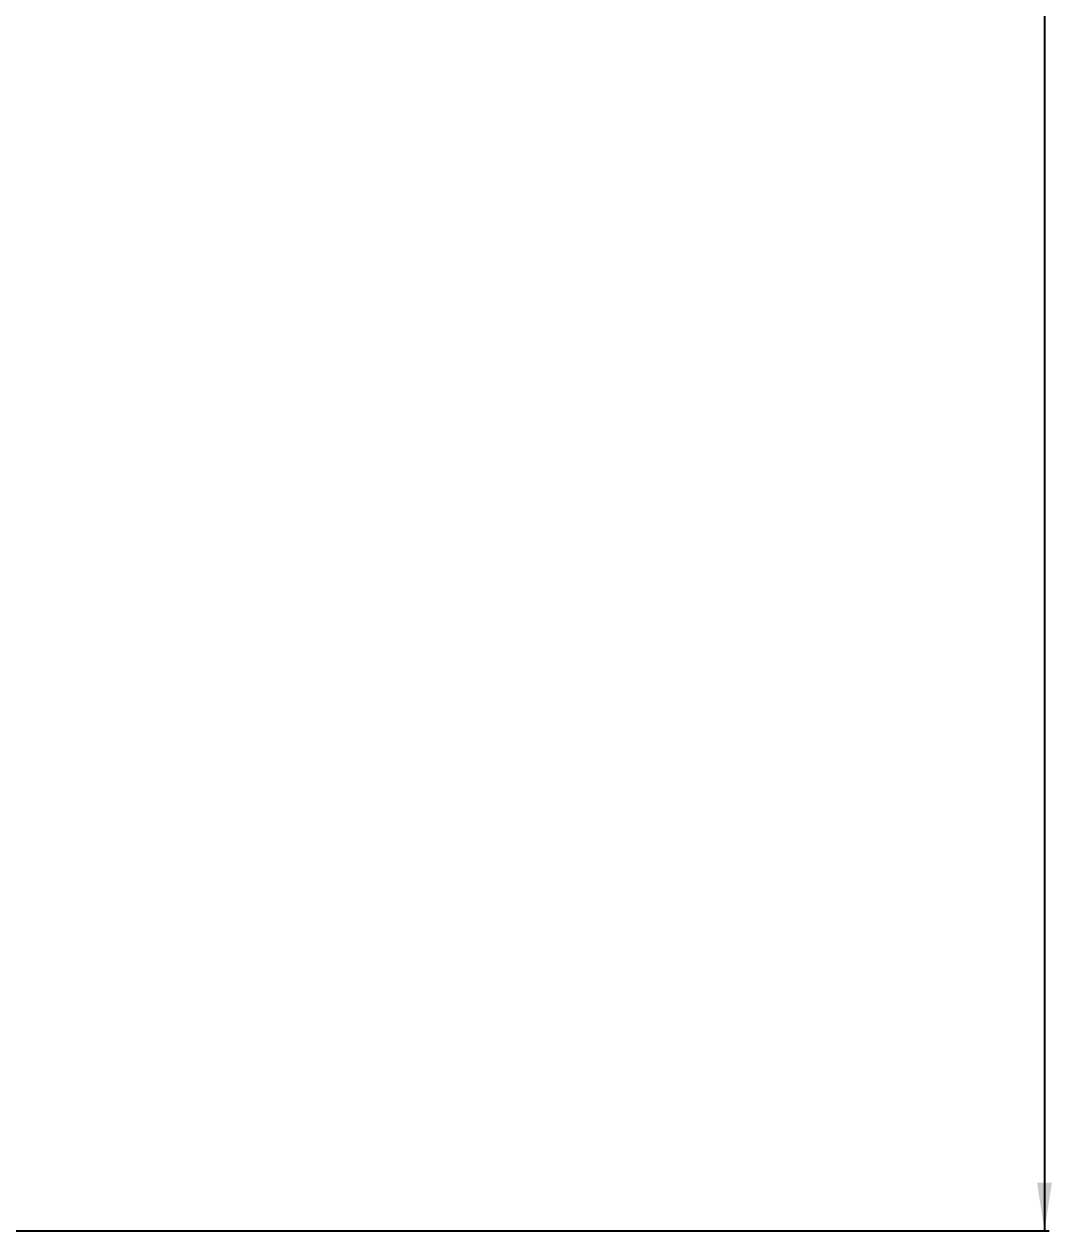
# Model space of a CAD drawing. Header units: millimetres. Extents: x -769 to 1797, y -1657 to 1017.
# Drawn here: x 1583.8 to 1797.4, y -1223 to -972.1 of the extents above; entities that cross this region are included whole.
import ezdxf

# ---------------------------------------------------------------- set-up
doc = ezdxf.new("R2010")
doc.units = ezdxf.units.MM
doc.layers.add('FORMAT', color=7, linetype='Continuous')
doc.styles.add('SLDTEXTSTYLE0', font='TXT', dxfattribs={"width": 0.75})
doc.dimstyles.new('SLDDIMSTYLE0', dxfattribs={"dimtxt": 20, "dimasz": 10, "dimexe": 0, "dimexo": 0.0625, "dimgap": 5, "dimtad": 2, "dimdec": 1, "dimrnd": 1e-09, "dimzin": 12, "dimdsep": 46, "dimtxsty": 'SLDTEXTSTYLE0', "dimsah": 1, "dimcen": 0.09, "dimadec": 0, "dimazin": 3, "dimtfac": 1, "dimtofl": 0, "dimtmove": 0, "dimatfit": 3, "dimfxl": 0, "dimfrac": 2, "dimtolj": 1, "dimtzin": 12, "dimarcsym": 0})

# ---------------------------------------------------------------- blocks, each defined once
blk = doc.blocks.new('_D_8')
at = {"layer": 'FORMAT'}
for p, q in [((1571.83, 708.99), (1796.84, 708.99)), ((1795.84, 708.99), (1795.84, -1223.01)), ((1571.83, -1223.01), (1796.84, -1223.01))]:
    blk.add_line(p, q, dxfattribs=at)
for points in [[(1795.84, 708.99), (1794.3, 698.99), (1797.38, 698.99)], [(1795.84, -1223.01), (1797.38, -1213.01), (1794.3, -1213.01)]]:
    blk.add_solid(points, dxfattribs=at)
at = {"layer": 'FORMAT', "insert": (1770.06, -286.56), "char_height": 20, "attachment_point": 1, "rotation": 90, "style": 'SLDTEXTSTYLE0'}
blk.add_mtext('1932', dxfattribs=at)

msp = doc.modelspace()

# ---------------------------------------------------------------- dimensions: what is measured, and where the dimension line sits
at = {"layer": 'FORMAT'}
dim = msp.add_linear_dim(base=(1795.84, -1223.01), p1=(1571.82, 708.99), p2=(1571.82, -1223.01), angle=90, dimstyle='SLDDIMSTYLE0', dxfattribs=at)
dim.commit()
dim.dimension.update_dxf_attribs({"geometry": '_D_8', "text_midpoint": (1795.84, -257.01), "dimtype": 160})

doc.saveas('drawing.dxf')
